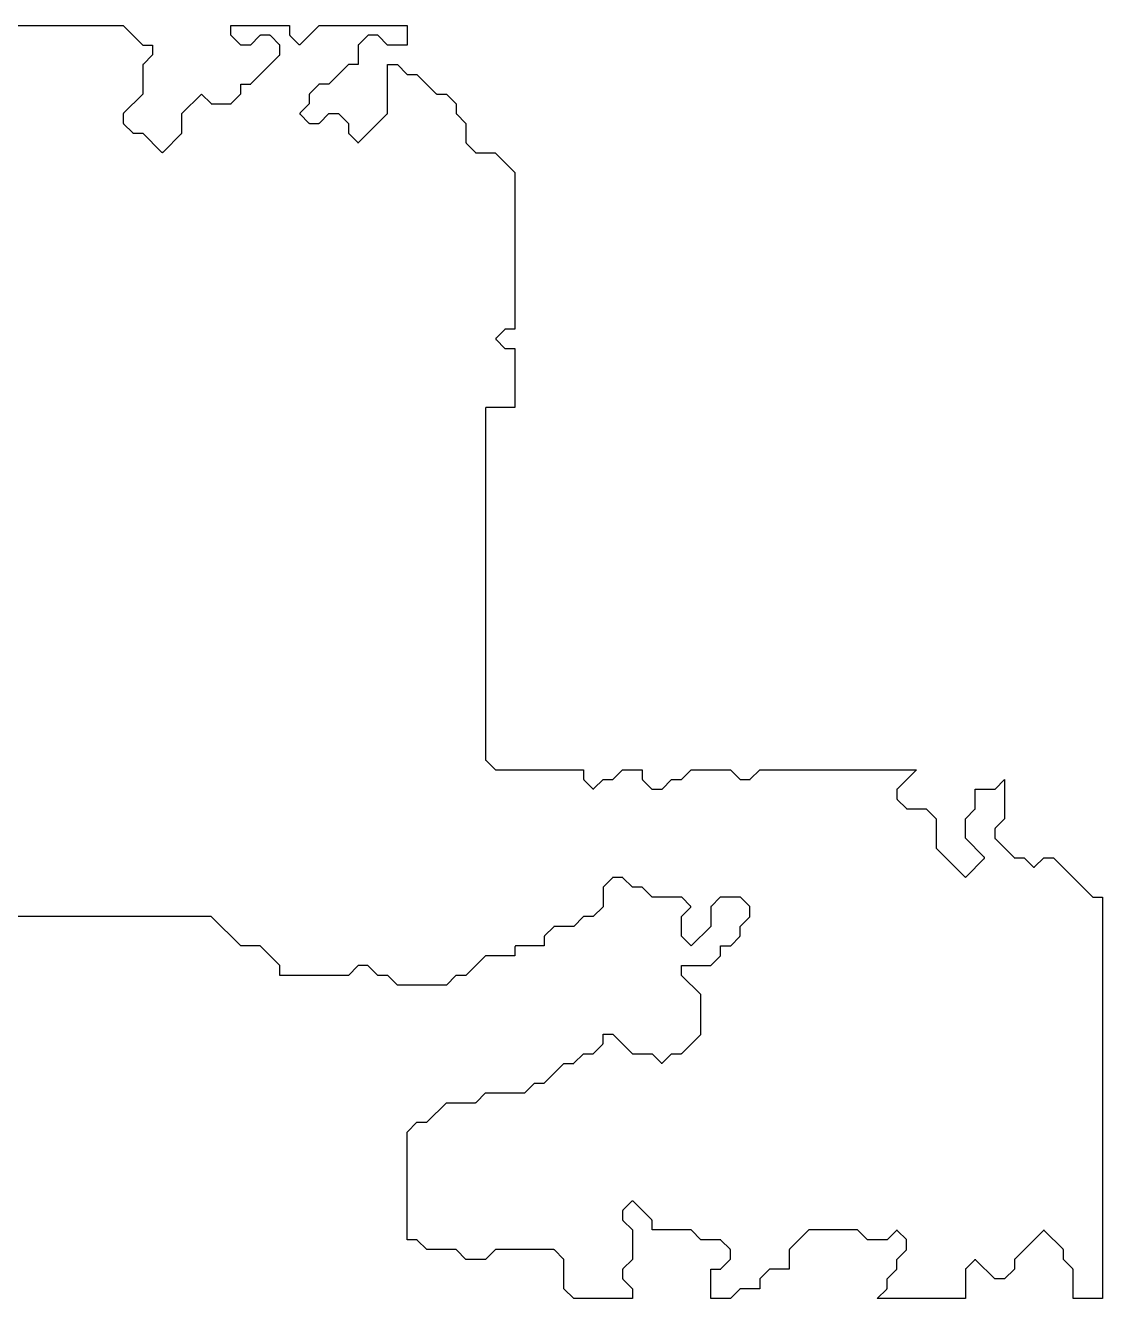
# Model space of a CAD drawing. Header units: metres. Extents: x 0 to 799, y 1 to 1100.
# Drawn here: x 689 to 799, y 10 to 140 of the extents above; entities that cross this region are included whole.
import ezdxf

# ---------------------------------------------------------------- set-up
doc = ezdxf.new("R2010")
doc.units = ezdxf.units.M
doc.layers.add('forest', color=7, linetype='Continuous')

msp = doc.modelspace()

# ---------------------------------------------------------------- linework, layer by layer
at = {"layer": 'forest', "color": 194}
msp.add_lwpolyline([(683, 140), (699, 140), (699, 140), (699, 140), (700.97, 138.03), (700.98, 138.02), (700.99, 138.02), (700.99, 138.01), (701, 138.01), (701.01, 138), (701.02, 138), (701.03, 138), (701.04, 138), (702, 138), (702, 138), (702, 138), (702, 137), (702, 137), (702, 137), (701.03, 136.03), (701.02, 136.02), (701.02, 136.01), (701.01, 136.01), (701.01, 136), (701, 135.99), (701, 135.98), (701, 135.97), (701, 135.96), (701, 133), (701, 133), (701, 133), (699.03, 131.03), (699.02, 131.02), (699.02, 131.01), (699.01, 131.01), (699.01, 131), (699, 130.99), (699, 130.98), (699, 130.97), (699, 130.96), (699, 130.04), (699, 130.03), (699, 130.02), (699, 130.01), (699.01, 130), (699.01, 129.99), (699.02, 129.99), (699.02, 129.98), (699.03, 129.97), (699.97, 129.03), (699.98, 129.02), (699.99, 129.02), (699.99, 129.01), (700, 129.01), (700.01, 129), (700.02, 129), (700.03, 129), (700.04, 129), (701, 129), (701, 129), (701, 129), (702.93, 127.07), (702.94, 127.06), (702.94, 127.06), (702.95, 127.05), (702.96, 127.05), (702.97, 127.05), (702.98, 127.04), (702.99, 127.04), (703, 127.04), (703.01, 127.04), (703.02, 127.04), (703.03, 127.05), (703.04, 127.05), (703.05, 127.05), (703.06, 127.06), (703.06, 127.06), (703.07, 127.07), (704.97, 128.97), (704.98, 128.98), (704.98, 128.99), (704.99, 128.99), (704.99, 129), (705, 129.01), (705, 129.02), (705, 129.03), (705, 129.04), (705, 131), (705, 131), (705, 131), (707, 133), (707, 133), (707, 133), (707.97, 132.03), (707.98, 132.02), (707.99, 132.02), (707.99, 132.01), (708, 132.01), (708.01, 132), (708.02, 132), (708.03, 132), (708.04, 132), (709.96, 132), (709.97, 132), (709.98, 132), (709.99, 132), (710, 132.01), (710.01, 132.01), (710.01, 132.02), (710.02, 132.02), (710.03, 132.03), (710.97, 132.97), (710.98, 132.98), (710.98, 132.99), (710.99, 132.99), (710.99, 133), (711, 133.01), (711, 133.02), (711, 133.03), (711, 133.04), (711, 134), (711, 134), (711, 134), (711.96, 134), (711.97, 134), (711.98, 134), (711.99, 134), (712, 134.01), (712.01, 134.01), (712.01, 134.02), (712.02, 134.02), (712.03, 134.03), (714.97, 136.97), (714.98, 136.98), (714.98, 136.99), (714.99, 136.99), (714.99, 137), (715, 137.01), (715, 137.02), (715, 137.03), (715, 137.04), (715, 137.96), (715, 137.97), (715, 137.98), (715, 137.99), (714.99, 138), (714.99, 138.01), (714.98, 138.01), (714.98, 138.02), (714.97, 138.03), (714.03, 138.97), (714.02, 138.98), (714.01, 138.98), (714.01, 138.99), (714, 138.99), (713.99, 139), (713.98, 139), (713.97, 139), (713.96, 139), (713.04, 139), (713.03, 139), (713.02, 139), (713.01, 139), (713, 138.99), (712.99, 138.99), (712.99, 138.98), (712.98, 138.98), (712.97, 138.97), (712, 138), (712, 138), (712, 138), (711, 138), (711, 138), (711, 138), (710, 139), (710, 139), (710, 139), (710, 140), (710, 140), (710, 140), (716, 140), (716, 140), (716, 140), (716, 139.04), (716, 139.03), (716, 139.02), (716, 139.01), (716.01, 139), (716.01, 138.99), (716.02, 138.99), (716.02, 138.98), (716.03, 138.97), (716.93, 138.07), (716.94, 138.06), (716.94, 138.06), (716.95, 138.05), (716.96, 138.05), (716.97, 138.05), (716.98, 138.04), (716.99, 138.04), (717, 138.04), (717.01, 138.04), (717.02, 138.04), (717.03, 138.05), (717.04, 138.05), (717.05, 138.05), (717.06, 138.06), (717.06, 138.06), (717.07, 138.07), (719, 140), (719, 140), (719, 140), (728, 140), (728, 140), (728, 140), (728, 138), (728, 138), (728, 138), (726, 138), (726, 138), (726, 138), (725.03, 138.97), (725.02, 138.98), (725.01, 138.98), (725.01, 138.99), (725, 138.99), (724.99, 139), (724.98, 139), (724.97, 139), (724.96, 139), (724.04, 139), (724.03, 139), (724.02, 139), (724.01, 139), (724, 138.99), (723.99, 138.99), (723.99, 138.98), (723.98, 138.98), (723.97, 138.97), (723.03, 138.03), (723.02, 138.02), (723.02, 138.01), (723.01, 138.01), (723.01, 138), (723, 137.99), (723, 137.98), (723, 137.97), (723, 137.96), (723, 136), (723, 136), (723, 136), (722.04, 136), (722.03, 136), (722.02, 136), (722.01, 136), (722, 135.99), (721.99, 135.99), (721.99, 135.98), (721.98, 135.98), (721.97, 135.97), (720, 134), (720, 134), (720, 134), (719.04, 134), (719.03, 134), (719.02, 134), (719.01, 134), (719, 133.99), (718.99, 133.99), (718.99, 133.98), (718.98, 133.98), (718.97, 133.97), (718.03, 133.03), (718.02, 133.02), (718.02, 133.01), (718.01, 133.01), (718.01, 133), (718, 132.99), (718, 132.98), (718, 132.97), (718, 132.96), (718, 132), (718, 132), (718, 132), (717.07, 131.07), (717.06, 131.06), (717.06, 131.06), (717.05, 131.05), (717.05, 131.04), (717.05, 131.03), (717.04, 131.02), (717.04, 131.01), (717.04, 131), (717.04, 130.99), (717.04, 130.98), (717.05, 130.97), (717.05, 130.96), (717.05, 130.95), (717.06, 130.94), (717.06, 130.94), (717.07, 130.93), (717.97, 130.03), (717.98, 130.02), (717.99, 130.02), (717.99, 130.01), (718, 130.01), (718.01, 130), (718.02, 130), (718.03, 130), (718.04, 130), (718.96, 130), (718.97, 130), (718.98, 130), (718.99, 130), (719, 130.01), (719.01, 130.01), (719.01, 130.02), (719.02, 130.02), (719.03, 130.03), (720, 131), (720, 131), (720, 131), (721, 131), (721, 131), (721, 131), (722, 130), (722, 130), (722, 130), (722, 129.04), (722, 129.03), (722, 129.02), (722, 129.01), (722.01, 129), (722.01, 128.99), (722.02, 128.99), (722.02, 128.98), (722.03, 128.97), (722.93, 128.07), (722.94, 128.06), (722.94, 128.06), (722.95, 128.05), (722.96, 128.05), (722.97, 128.05), (722.98, 128.04), (722.99, 128.04), (723, 128.04), (723.01, 128.04), (723.02, 128.04), (723.03, 128.05), (723.04, 128.05), (723.05, 128.05), (723.06, 128.06), (723.06, 128.06), (723.07, 128.07), (725.97, 130.97), (725.98, 130.98), (725.98, 130.99), (725.99, 130.99), (725.99, 131), (726, 131.01), (726, 131.02), (726, 131.03), (726, 131.04), (726, 136), (726, 136), (726, 136), (727, 136), (727, 136), (727, 136), (727.97, 135.03), (727.98, 135.02), (727.99, 135.02), (727.99, 135.01), (728, 135.01), (728.01, 135), (728.02, 135), (728.03, 135), (728.04, 135), (729, 135), (729, 135), (729, 135), (730.97, 133.03), (730.98, 133.02), (730.99, 133.02), (730.99, 133.01), (731, 133.01), (731.01, 133), (731.02, 133), (731.03, 133), (731.04, 133), (732, 133), (732, 133), (732, 133), (733, 132), (733, 132), (733, 132), (733, 131.04), (733, 131.03), (733, 131.02), (733, 131.01), (733.01, 131), (733.01, 130.99), (733.02, 130.99), (733.02, 130.98), (733.03, 130.97), (734, 130), (734, 130), (734, 130), (734, 128.04), (734, 128.03), (734, 128.02), (734, 128.01), (734.01, 128), (734.01, 127.99), (734.02, 127.99), (734.02, 127.98), (734.03, 127.97), (734.97, 127.03), (734.98, 127.02), (734.99, 127.02), (734.99, 127.01), (735, 127.01), (735.01, 127), (735.02, 127), (735.03, 127), (735.04, 127), (737, 127), (737, 127), (737, 127), (739, 125), (739, 125), (739, 125), (739, 109), (739, 109), (739, 109), (738.04, 109), (738.03, 109), (738.02, 109), (738.01, 109), (738, 108.99), (737.99, 108.99), (737.99, 108.98), (737.98, 108.98), (737.97, 108.97), (737.07, 108.07), (737.06, 108.06), (737.06, 108.06), (737.05, 108.05), (737.05, 108.04), (737.05, 108.03), (737.04, 108.02), (737.04, 108.01), (737.04, 108), (737.04, 107.99), (737.04, 107.98), (737.05, 107.97), (737.05, 107.96), (737.05, 107.95), (737.06, 107.94), (737.06, 107.94), (737.07, 107.93), (737.97, 107.03), (737.98, 107.02), (737.99, 107.02), (737.99, 107.01), (738, 107.01), (738.01, 107), (738.02, 107), (738.03, 107), (738.04, 107), (739, 107), (739, 107), (739, 107), (739, 101), (739, 101), (739, 101), (736.1, 101), (736.09, 101), (736.08, 101), (736.07, 101), (736.06, 100.99), (736.05, 100.99), (736.04, 100.98), (736.04, 100.98), (736.03, 100.97), (736.02, 100.96), (736.02, 100.96), (736.01, 100.95), (736.01, 100.94), (736, 100.93), (736, 100.92), (736, 100.91), (736, 100.9), (736, 65.04), (736, 65.03), (736, 65.02), (736, 65.01), (736.01, 65), (736.01, 64.99), (736.02, 64.99), (736.02, 64.98), (736.03, 64.97), (736.97, 64.03), (736.98, 64.02), (736.99, 64.02), (736.99, 64.01), (737, 64.01), (737.01, 64), (737.02, 64), (737.03, 64), (737.04, 64), (746, 64), (746, 64), (746, 64), (746, 63.04), (746, 63.03), (746, 63.02), (746, 63.01), (746.01, 63), (746.01, 62.99), (746.02, 62.99), (746.02, 62.98), (746.03, 62.97), (746.93, 62.07), (746.94, 62.06), (746.94, 62.06), (746.95, 62.05), (746.96, 62.05), (746.97, 62.05), (746.98, 62.04), (746.99, 62.04), (747, 62.04), (747.01, 62.04), (747.02, 62.04), (747.03, 62.05), (747.04, 62.05), (747.05, 62.05), (747.06, 62.06), (747.06, 62.06), (747.07, 62.07), (748, 63), (748, 63), (748, 63), (748.96, 63), (748.97, 63), (748.98, 63), (748.99, 63), (749, 63.01), (749.01, 63.01), (749.01, 63.02), (749.02, 63.02), (749.03, 63.03), (750, 64), (750, 64), (750, 64), (752, 64), (752, 64), (752, 64), (752, 63.04), (752, 63.03), (752, 63.02), (752, 63.01), (752.01, 63), (752.01, 62.99), (752.02, 62.99), (752.02, 62.98), (752.03, 62.97), (752.97, 62.03), (752.98, 62.02), (752.99, 62.02), (752.99, 62.01), (753, 62.01), (753.01, 62), (753.02, 62), (753.03, 62), (753.04, 62), (753.96, 62), (753.97, 62), (753.98, 62), (753.99, 62), (754, 62.01), (754.01, 62.01), (754.01, 62.02), (754.02, 62.02), (754.03, 62.03), (755, 63), (755, 63), (755, 63), (755.96, 63), (755.97, 63), (755.98, 63), (755.99, 63), (756, 63.01), (756.01, 63.01), (756.01, 63.02), (756.02, 63.02), (756.03, 63.03), (757, 64), (757, 64), (757, 64), (761, 64), (761, 64), (761, 64), (761.97, 63.03), (761.98, 63.02), (761.99, 63.02), (761.99, 63.01), (762, 63.01), (762.01, 63), (762.02, 63), (762.03, 63), (762.04, 63), (762.96, 63), (762.97, 63), (762.98, 63), (762.99, 63), (763, 63.01), (763.01, 63.01), (763.01, 63.02), (763.02, 63.02), (763.03, 63.03), (764, 64), (764, 64), (764, 64), (780, 64), (780, 64), (780, 64), (778.03, 62.03), (778.02, 62.02), (778.02, 62.01), (778.01, 62.01), (778.01, 62), (778, 61.99), (778, 61.98), (778, 61.97), (778, 61.96), (778, 61.04), (778, 61.03), (778, 61.02), (778, 61.01), (778.01, 61), (778.01, 60.99), (778.02, 60.99), (778.02, 60.98), (778.03, 60.97), (778.97, 60.03), (778.98, 60.02), (778.99, 60.02), (778.99, 60.01), (779, 60.01), (779.01, 60), (779.02, 60), (779.03, 60), (779.04, 60), (781, 60), (781, 60), (781, 60), (782, 59), (782, 59), (782, 59), (782, 56.04), (782, 56.03), (782, 56.02), (782, 56.01), (782.01, 56), (782.01, 55.99), (782.02, 55.99), (782.02, 55.98), (782.03, 55.97), (784.93, 53.07), (784.94, 53.06), (784.94, 53.06), (784.95, 53.05), (784.96, 53.05), (784.97, 53.05), (784.98, 53.04), (784.99, 53.04), (785, 53.04), (785.01, 53.04), (785.02, 53.04), (785.03, 53.05), (785.04, 53.05), (785.05, 53.05), (785.06, 53.06), (785.06, 53.06), (785.07, 53.07), (786.93, 54.93), (786.94, 54.94), (786.94, 54.94), (786.95, 54.95), (786.95, 54.96), (786.95, 54.97), (786.96, 54.98), (786.96, 54.99), (786.96, 55), (786.96, 55.01), (786.96, 55.02), (786.95, 55.03), (786.95, 55.04), (786.95, 55.05), (786.94, 55.06), (786.94, 55.06), (786.93, 55.07), (785, 57), (785, 57), (785, 57), (785, 59), (785, 59), (785, 59), (785.97, 59.97), (785.98, 59.98), (785.98, 59.99), (785.99, 59.99), (785.99, 60), (786, 60.01), (786, 60.02), (786, 60.03), (786, 60.04), (786, 62), (786, 62), (786, 62), (787.96, 62), (787.97, 62), (787.98, 62), (787.99, 62), (788, 62.01), (788.01, 62.01), (788.01, 62.02), (788.02, 62.02), (788.03, 62.03), (789, 63), (789, 63), (789, 63), (789, 59), (789, 59), (789, 59), (788.03, 58.03), (788.02, 58.02), (788.02, 58.01), (788.01, 58.01), (788.01, 58), (788, 57.99), (788, 57.98), (788, 57.97), (788, 57.96), (788, 57.04), (788, 57.03), (788, 57.02), (788, 57.01), (788.01, 57), (788.01, 56.99), (788.02, 56.99), (788.02, 56.98), (788.03, 56.97), (789.97, 55.03), (789.98, 55.02), (789.99, 55.02), (789.99, 55.01), (790, 55.01), (790.01, 55), (790.02, 55), (790.03, 55), (790.04, 55), (791, 55), (791, 55), (791, 55), (791.93, 54.07), (791.94, 54.06), (791.94, 54.06), (791.95, 54.05), (791.96, 54.05), (791.97, 54.05), (791.98, 54.04), (791.99, 54.04), (792, 54.04), (792.01, 54.04), (792.02, 54.04), (792.03, 54.05), (792.04, 54.05), (792.05, 54.05), (792.06, 54.06), (792.06, 54.06), (792.07, 54.07), (793, 55), (793, 55), (793, 55), (794, 55), (794, 55), (794, 55), (797.97, 51.03), (797.98, 51.02), (797.99, 51.02), (797.99, 51.01), (798, 51.01), (798.01, 51), (798.02, 51), (798.03, 51), (798.04, 51), (799, 51), (799, 51), (799, 51), (799, 10), (799, 10), (799, 10), (796, 10), (796, 10), (796, 10), (796, 12.96), (796, 12.97), (796, 12.98), (796, 12.99), (795.99, 13), (795.99, 13.01), (795.98, 13.01), (795.98, 13.02), (795.97, 13.03), (795, 14), (795, 14), (795, 14), (795, 14.96), (795, 14.97), (795, 14.98), (795, 14.99), (794.99, 15), (794.99, 15.01), (794.98, 15.01), (794.98, 15.02), (794.97, 15.03), (793.07, 16.93), (793.06, 16.94), (793.06, 16.94), (793.05, 16.95), (793.04, 16.95), (793.03, 16.95), (793.02, 16.96), (793.01, 16.96), (793, 16.96), (792.99, 16.96), (792.98, 16.96), (792.97, 16.95), (792.96, 16.95), (792.95, 16.95), (792.94, 16.94), (792.94, 16.94), (792.93, 16.93), (790.03, 14.03), (790.02, 14.02), (790.02, 14.01), (790.01, 14.01), (790.01, 14), (790, 13.99), (790, 13.98), (790, 13.97), (790, 13.96), (790, 13), (790, 13), (790, 13), (789, 12), (789, 12), (789, 12), (788, 12), (788, 12), (788, 12), (786.07, 13.93), (786.06, 13.94), (786.06, 13.94), (786.05, 13.95), (786.04, 13.95), (786.03, 13.95), (786.02, 13.96), (786.01, 13.96), (786, 13.96), (785.99, 13.96), (785.98, 13.96), (785.97, 13.95), (785.96, 13.95), (785.95, 13.95), (785.94, 13.94), (785.94, 13.94), (785.93, 13.93), (785.03, 13.03), (785.02, 13.02), (785.02, 13.01), (785.01, 13.01), (785.01, 13), (785, 12.99), (785, 12.98), (785, 12.97), (785, 12.96), (785, 10), (785, 10), (785, 10), (776, 10), (776, 10), (776, 10), (776.97, 10.97), (776.98, 10.98), (776.98, 10.99), (776.99, 10.99), (776.99, 11), (777, 11.01), (777, 11.02), (777, 11.03), (777, 11.04), (777, 12), (777, 12), (777, 12), (777.97, 12.97), (777.98, 12.98), (777.98, 12.99), (777.99, 12.99), (777.99, 13), (778, 13.01), (778, 13.02), (778, 13.03), (778, 13.04), (778, 14), (778, 14), (778, 14), (778.97, 14.97), (778.98, 14.98), (778.98, 14.99), (778.99, 14.99), (778.99, 15), (779, 15.01), (779, 15.02), (779, 15.03), (779, 15.04), (779, 15.96), (779, 15.97), (779, 15.98), (779, 15.99), (778.99, 16), (778.99, 16.01), (778.98, 16.01), (778.98, 16.02), (778.97, 16.03), (778.07, 16.93), (778.06, 16.94), (778.06, 16.94), (778.05, 16.95), (778.04, 16.95), (778.03, 16.95), (778.02, 16.96), (778.01, 16.96), (778, 16.96), (777.99, 16.96), (777.98, 16.96), (777.97, 16.95), (777.96, 16.95), (777.95, 16.95), (777.94, 16.94), (777.94, 16.94), (777.93, 16.93), (777, 16), (777, 16), (777, 16), (775, 16), (775, 16), (775, 16), (774.03, 16.97), (774.02, 16.98), (774.01, 16.98), (774.01, 16.99), (774, 16.99), (773.99, 17), (773.98, 17), (773.97, 17), (773.96, 17), (769.04, 17), (769.03, 17), (769.02, 17), (769.01, 17), (769, 16.99), (768.99, 16.99), (768.99, 16.98), (768.98, 16.98), (768.97, 16.97), (767.03, 15.03), (767.02, 15.02), (767.02, 15.01), (767.01, 15.01), (767.01, 15), (767, 14.99), (767, 14.98), (767, 14.97), (767, 14.96), (767, 13), (767, 13), (767, 13), (765.04, 13), (765.03, 13), (765.02, 13), (765.01, 13), (765, 12.99), (764.99, 12.99), (764.99, 12.98), (764.98, 12.98), (764.97, 12.97), (764.03, 12.03), (764.02, 12.02), (764.02, 12.01), (764.01, 12.01), (764.01, 12), (764, 11.99), (764, 11.98), (764, 11.97), (764, 11.96), (764, 11), (764, 11), (764, 11), (762.04, 11), (762.03, 11), (762.02, 11), (762.01, 11), (762, 10.99), (761.99, 10.99), (761.99, 10.98), (761.98, 10.98), (761.97, 10.97), (761, 10), (761, 10), (761, 10), (759, 10), (759, 10), (759, 10), (759, 13), (759, 13), (759, 13), (759.96, 13), (759.97, 13), (759.98, 13), (759.99, 13), (760, 13.01), (760.01, 13.01), (760.01, 13.02), (760.02, 13.02), (760.03, 13.03), (760.97, 13.97), (760.98, 13.98), (760.98, 13.99), (760.99, 13.99), (760.99, 14), (761, 14.01), (761, 14.02), (761, 14.03), (761, 14.04), (761, 14.96), (761, 14.97), (761, 14.98), (761, 14.99), (760.99, 15), (760.99, 15.01), (760.98, 15.01), (760.98, 15.02), (760.97, 15.03), (760.03, 15.97), (760.02, 15.98), (760.01, 15.98), (760.01, 15.99), (760, 15.99), (759.99, 16), (759.98, 16), (759.97, 16), (759.96, 16), (758, 16), (758, 16), (758, 16), (757.03, 16.97), (757.02, 16.98), (757.01, 16.98), (757.01, 16.99), (757, 16.99), (756.99, 17), (756.98, 17), (756.97, 17), (756.96, 17), (753, 17), (753, 17), (753, 17), (753, 17.96), (753, 17.97), (753, 17.98), (753, 17.99), (752.99, 18), (752.99, 18.01), (752.98, 18.01), (752.98, 18.02), (752.97, 18.03), (751.07, 19.93), (751.06, 19.94), (751.06, 19.94), (751.05, 19.95), (751.04, 19.95), (751.03, 19.95), (751.02, 19.96), (751.01, 19.96), (751, 19.96), (750.99, 19.96), (750.98, 19.96), (750.97, 19.95), (750.96, 19.95), (750.95, 19.95), (750.94, 19.94), (750.94, 19.94), (750.93, 19.93), (750.03, 19.03), (750.02, 19.02), (750.02, 19.01), (750.01, 19.01), (750.01, 19), (750, 18.99), (750, 18.98), (750, 18.97), (750, 18.96), (750, 18.04), (750, 18.03), (750, 18.02), (750, 18.01), (750.01, 18), (750.01, 17.99), (750.02, 17.99), (750.02, 17.98), (750.03, 17.97), (751, 17), (751, 17), (751, 17), (751, 14), (751, 14), (751, 14), (750.03, 13.03), (750.02, 13.02), (750.02, 13.01), (750.01, 13.01), (750.01, 13), (750, 12.99), (750, 12.98), (750, 12.97), (750, 12.96), (750, 12.04), (750, 12.03), (750, 12.02), (750, 12.01), (750.01, 12), (750.01, 11.99), (750.02, 11.99), (750.02, 11.98), (750.03, 11.97), (751, 11), (751, 11), (751, 11), (751, 10), (751, 10), (751, 10), (745, 10), (745, 10), (745, 10), (744, 11), (744, 11), (744, 11), (744, 13.96), (744, 13.97), (744, 13.98), (744, 13.99), (743.99, 14), (743.99, 14.01), (743.98, 14.01), (743.98, 14.02), (743.97, 14.03), (743.03, 14.97), (743.02, 14.98), (743.01, 14.98), (743.01, 14.99), (743, 14.99), (742.99, 15), (742.98, 15), (742.97, 15), (742.96, 15), (737.04, 15), (737.03, 15), (737.02, 15), (737.01, 15), (737, 14.99), (736.99, 14.99), (736.99, 14.98), (736.98, 14.98), (736.97, 14.97), (736, 14), (736, 14), (736, 14), (734, 14), (734, 14), (734, 14), (733.03, 14.97), (733.02, 14.98), (733.01, 14.98), (733.01, 14.99), (733, 14.99), (732.99, 15), (732.98, 15), (732.97, 15), (732.96, 15), (730, 15), (730, 15), (730, 15), (729.03, 15.97), (729.02, 15.98), (729.01, 15.98), (729.01, 15.99), (729, 15.99), (728.99, 16), (728.98, 16), (728.97, 16), (728.96, 16), (728, 16), (728, 16), (728, 16), (728, 27), (728, 27), (728, 27), (729, 28), (729, 28), (729, 28), (729.96, 28), (729.97, 28), (729.98, 28), (729.99, 28), (730, 28.01), (730.01, 28.01), (730.01, 28.02), (730.02, 28.02), (730.03, 28.03), (732, 30), (732, 30), (732, 30), (734.96, 30), (734.97, 30), (734.98, 30), (734.99, 30), (735, 30.01), (735.01, 30.01), (735.01, 30.02), (735.02, 30.02), (735.03, 30.03), (736, 31), (736, 31), (736, 31), (739.96, 31), (739.97, 31), (739.98, 31), (739.99, 31), (740, 31.01), (740.01, 31.01), (740.01, 31.02), (740.02, 31.02), (740.03, 31.03), (741, 32), (741, 32), (741, 32), (741.96, 32), (741.97, 32), (741.98, 32), (741.99, 32), (742, 32.01), (742.01, 32.01), (742.01, 32.02), (742.02, 32.02), (742.03, 32.03), (744, 34), (744, 34), (744, 34), (744.96, 34), (744.97, 34), (744.98, 34), (744.99, 34), (745, 34.01), (745.01, 34.01), (745.01, 34.02), (745.02, 34.02), (745.03, 34.03), (746, 35), (746, 35), (746, 35), (746.96, 35), (746.97, 35), (746.98, 35), (746.99, 35), (747, 35.01), (747.01, 35.01), (747.01, 35.02), (747.02, 35.02), (747.03, 35.03), (747.97, 35.97), (747.98, 35.98), (747.98, 35.99), (747.99, 35.99), (747.99, 36), (748, 36.01), (748, 36.02), (748, 36.03), (748, 36.04), (748, 37), (748, 37), (748, 37), (749, 37), (749, 37), (749, 37), (750.97, 35.03), (750.98, 35.02), (750.99, 35.02), (750.99, 35.01), (751, 35.01), (751.01, 35), (751.02, 35), (751.03, 35), (751.04, 35), (753, 35), (753, 35), (753, 35), (753.93, 34.07), (753.94, 34.06), (753.94, 34.06), (753.95, 34.05), (753.96, 34.05), (753.97, 34.05), (753.98, 34.04), (753.99, 34.04), (754, 34.04), (754.01, 34.04), (754.02, 34.04), (754.03, 34.05), (754.04, 34.05), (754.05, 34.05), (754.06, 34.06), (754.06, 34.06), (754.07, 34.07), (755, 35), (755, 35), (755, 35), (755.96, 35), (755.97, 35), (755.98, 35), (755.99, 35), (756, 35.01), (756.01, 35.01), (756.01, 35.02), (756.02, 35.02), (756.03, 35.03), (757.97, 36.97), (757.98, 36.98), (757.98, 36.99), (757.99, 36.99), (757.99, 37), (758, 37.01), (758, 37.02), (758, 37.03), (758, 37.04), (758, 40.96), (758, 40.97), (758, 40.98), (758, 40.99), (757.99, 41), (757.99, 41.01), (757.98, 41.01), (757.98, 41.02), (757.97, 41.03), (756, 43), (756, 43), (756, 43), (756, 44), (756, 44), (756, 44), (758.96, 44), (758.97, 44), (758.98, 44), (758.99, 44), (759, 44.01), (759.01, 44.01), (759.01, 44.02), (759.02, 44.02), (759.03, 44.03), (759.97, 44.97), (759.98, 44.98), (759.98, 44.99), (759.99, 44.99), (759.99, 45), (760, 45.01), (760, 45.02), (760, 45.03), (760, 45.04), (760, 46), (760, 46), (760, 46), (760.96, 46), (760.97, 46), (760.98, 46), (760.99, 46), (761, 46.01), (761.01, 46.01), (761.01, 46.02), (761.02, 46.02), (761.03, 46.03), (761.97, 46.97), (761.98, 46.98), (761.98, 46.99), (761.99, 46.99), (761.99, 47), (762, 47.01), (762, 47.02), (762, 47.03), (762, 47.04), (762, 48), (762, 48), (762, 48), (762.97, 48.97), (762.98, 48.98), (762.98, 48.99), (762.99, 48.99), (762.99, 49), (763, 49.01), (763, 49.02), (763, 49.03), (763, 49.04), (763, 49.96), (763, 49.97), (763, 49.98), (763, 49.99), (762.99, 50), (762.99, 50.01), (762.98, 50.01), (762.98, 50.02), (762.97, 50.03), (762.03, 50.97), (762.02, 50.98), (762.01, 50.98), (762.01, 50.99), (762, 50.99), (761.99, 51), (761.98, 51), (761.97, 51), (761.96, 51), (760.04, 51), (760.03, 51), (760.02, 51), (760.01, 51), (760, 50.99), (759.99, 50.99), (759.99, 50.98), (759.98, 50.98), (759.97, 50.97), (759.03, 50.03), (759.02, 50.02), (759.02, 50.01), (759.01, 50.01), (759.01, 50), (759, 49.99), (759, 49.98), (759, 49.97), (759, 49.96), (759, 48), (759, 48), (759, 48), (757, 46), (757, 46), (757, 46), (756, 47), (756, 47), (756, 47), (756, 49), (756, 49), (756, 49), (756.93, 49.93), (756.94, 49.94), (756.94, 49.94), (756.95, 49.95), (756.95, 49.96), (756.95, 49.97), (756.96, 49.98), (756.96, 49.99), (756.96, 50), (756.96, 50.01), (756.96, 50.02), (756.95, 50.03), (756.95, 50.04), (756.95, 50.05), (756.94, 50.06), (756.94, 50.06), (756.93, 50.07), (756.03, 50.97), (756.02, 50.98), (756.01, 50.98), (756.01, 50.99), (756, 50.99), (755.99, 51), (755.98, 51), (755.97, 51), (755.96, 51), (753, 51), (753, 51), (753, 51), (752.03, 51.97), (752.02, 51.98), (752.01, 51.98), (752.01, 51.99), (752, 51.99), (751.99, 52), (751.98, 52), (751.97, 52), (751.96, 52), (751, 52), (751, 52), (751, 52), (750.03, 52.97), (750.02, 52.98), (750.01, 52.98), (750.01, 52.99), (750, 52.99), (749.99, 53), (749.98, 53), (749.97, 53), (749.96, 53), (749.04, 53), (749.03, 53), (749.02, 53), (749.01, 53), (749, 52.99), (748.99, 52.99), (748.99, 52.98), (748.98, 52.98), (748.97, 52.97), (748.03, 52.03), (748.02, 52.02), (748.02, 52.01), (748.01, 52.01), (748.01, 52), (748, 51.99), (748, 51.98), (748, 51.97), (748, 51.96), (748, 50), (748, 50), (748, 50), (747, 49), (747, 49), (747, 49), (746.04, 49), (746.03, 49), (746.02, 49), (746.01, 49), (746, 48.99), (745.99, 48.99), (745.99, 48.98), (745.98, 48.98), (745.97, 48.97), (745, 48), (745, 48), (745, 48), (743.04, 48), (743.03, 48), (743.02, 48), (743.01, 48), (743, 47.99), (742.99, 47.99), (742.99, 47.98), (742.98, 47.98), (742.97, 47.97), (742.03, 47.03), (742.02, 47.02), (742.02, 47.01), (742.01, 47.01), (742.01, 47), (742, 46.99), (742, 46.98), (742, 46.97), (742, 46.96), (742, 46), (742, 46), (742, 46), (739.1, 46), (739.09, 46), (739.08, 46), (739.07, 46), (739.06, 45.99), (739.05, 45.99), (739.04, 45.98), (739.04, 45.98), (739.03, 45.97), (739.02, 45.96), (739.02, 45.96), (739.01, 45.95), (739.01, 45.94), (739, 45.93), (739, 45.92), (739, 45.91), (739, 45.9), (739, 45), (739, 45), (739, 45), (736.04, 45), (736.03, 45), (736.02, 45), (736.01, 45), (736, 44.99), (735.99, 44.99), (735.99, 44.98), (735.98, 44.98), (735.97, 44.97), (734, 43), (734, 43), (734, 43), (733.04, 43), (733.03, 43), (733.02, 43), (733.01, 43), (733, 42.99), (732.99, 42.99), (732.99, 42.98), (732.98, 42.98), (732.97, 42.97), (732, 42), (732, 42), (732, 42), (727, 42), (727, 42), (727, 42), (726.03, 42.97), (726.02, 42.98), (726.01, 42.98), (726.01, 42.99), (726, 42.99), (725.99, 43), (725.98, 43), (725.97, 43), (725.96, 43), (725, 43), (725, 43), (725, 43), (724.03, 43.97), (724.02, 43.98), (724.01, 43.98), (724.01, 43.99), (724, 43.99), (723.99, 44), (723.98, 44), (723.97, 44), (723.96, 44), (723.04, 44), (723.03, 44), (723.02, 44), (723.01, 44), (723, 43.99), (722.99, 43.99), (722.99, 43.98), (722.98, 43.98), (722.97, 43.97), (722, 43), (722, 43), (722, 43), (715, 43), (715, 43), (715, 43), (715, 43.96), (715, 43.97), (715, 43.98), (715, 43.99), (714.99, 44), (714.99, 44.01), (714.98, 44.01), (714.98, 44.02), (714.97, 44.03), (713.03, 45.97), (713.02, 45.98), (713.01, 45.98), (713.01, 45.99), (713, 45.99), (712.99, 46), (712.98, 46), (712.97, 46), (712.96, 46), (711, 46), (711, 46), (711, 46), (708.03, 48.97), (708.02, 48.98), (708.01, 48.98), (708.01, 48.99), (708, 48.99), (707.99, 49), (707.98, 49), (707.97, 49), (707.96, 49), (676.24, 49)], dxfattribs=at)

doc.saveas('drawing.dxf')
